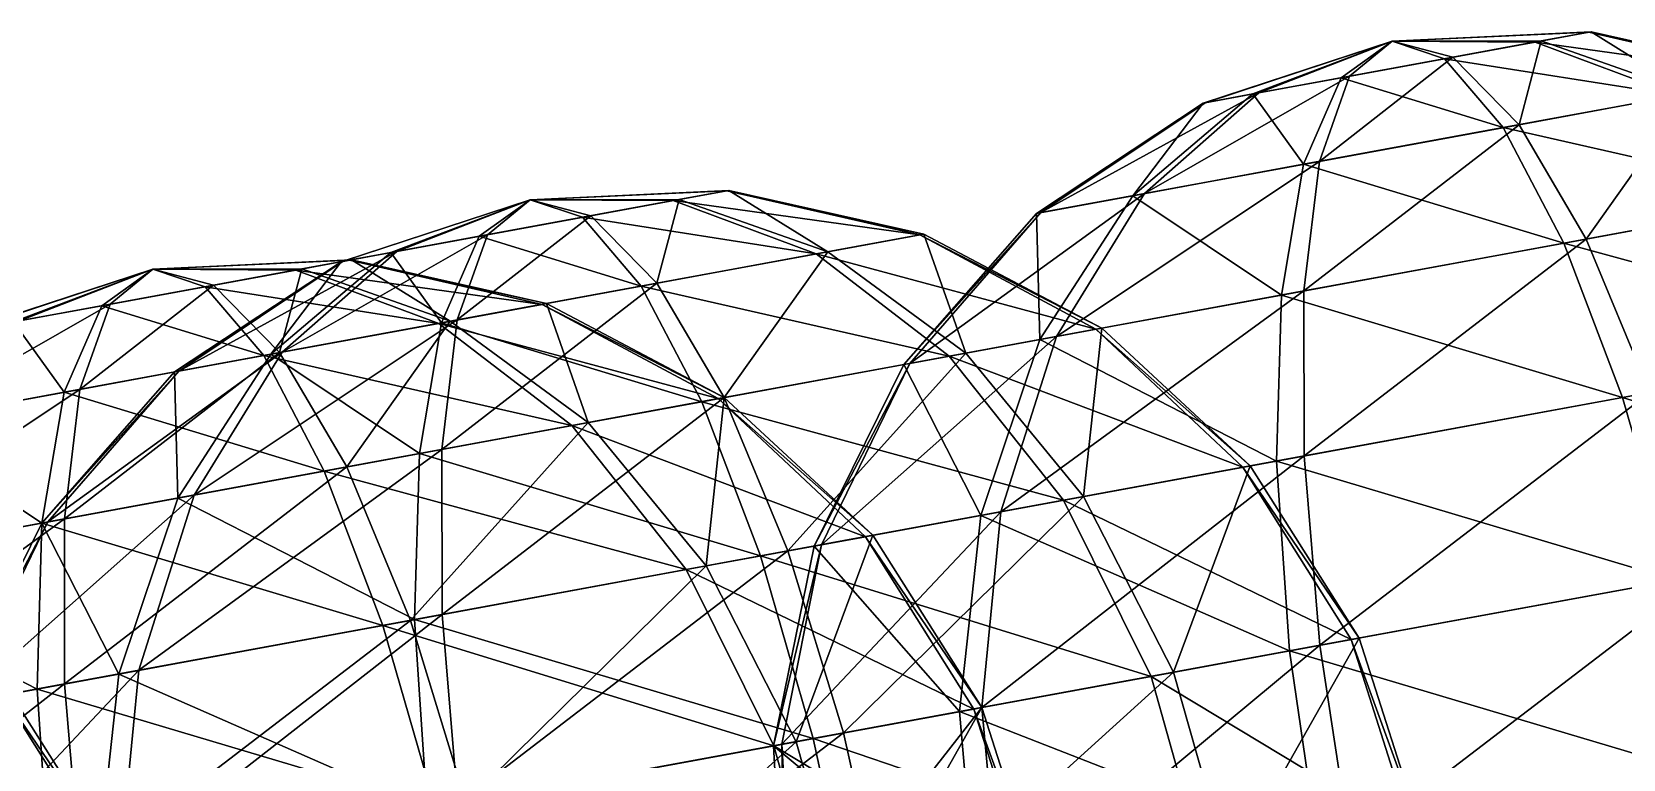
# Model space of a CAD drawing. Header units: metres. Extents: x -550 to 12, y -466 to 28.
# Drawn here: x -183.8 to -122.9, y -129.8 to -102 of the extents above; entities that cross this region are included whole.
import ezdxf

# ---------------------------------------------------------------- set-up
doc = ezdxf.new("R2010")
doc.units = ezdxf.units.M

msp = doc.modelspace()

# ---------------------------------------------------------------- linework, layer by layer
for points in [[(-126.054184, -102.33623, -890.00616), (-131.75253, -102.3457, -884.6338), (-124.15103, -101.985916, -886.48346), (-124.15093, -101.98582, -886.48334)], [(-124.15103, -101.985916, -886.48346), (-131.75253, -102.3457, -884.6338), (-124.23511, -102.00139, -882.4651), (-124.23501, -102.00129, -882.46497)], [(-124.23511, -102.00139, -882.4651), (-131.75253, -102.3457, -884.6338), (-126.28388, -102.3785, -879.0279), (-126.28378, -102.3784, -879.0278)], [(-116.85987, -103.69121, -880.4442), (-124.23511, -102.00139, -882.4651), (-126.28388, -102.3785, -879.0279), (-126.28378, -102.3784, -879.0278)], [(-120.37407, -104.33806, -895.0124), (-126.054184, -102.33623, -890.00616), (-124.15103, -101.985916, -886.48346), (-124.15093, -101.98582, -886.48334)], [(-116.69745, -103.66131, -888.20703), (-124.15103, -101.985916, -886.48346), (-124.23511, -102.00139, -882.4651), (-124.23501, -102.00129, -882.46497)], [(-116.69745, -103.66131, -888.20703), (-124.23511, -102.00139, -882.4651), (-116.85987, -103.69121, -880.4442), (-116.85977, -103.69111, -880.4441)], [(-120.37407, -104.33806, -895.0124), (-124.15103, -101.985916, -886.48346), (-116.69745, -103.66131, -888.20703), (-116.69735, -103.66121, -888.2069)], [(-137.08078, -104.36586, -879.2614), (-131.75253, -102.3457, -884.6338), (-138.98393, -104.71617, -882.7841), (-138.98383, -104.71607, -882.784)], [(-138.98393, -104.71617, -882.7841), (-131.75253, -102.3457, -884.6338), (-138.89987, -104.7007, -886.8025), (-138.89977, -104.7006, -886.80237)], [(-138.89987, -104.7007, -886.8025), (-131.75253, -102.3457, -884.6338), (-136.85109, -104.323586, -890.2397), (-136.85098, -104.32349, -890.23956)], [(-133.70033, -103.74364, -877.1782), (-131.75253, -102.3457, -884.6338), (-137.08078, -104.36586, -879.2614), (-137.08067, -104.36576, -879.2613)], [(-136.85109, -104.323586, -890.2397), (-131.75253, -102.3457, -884.6338), (-133.38657, -103.68588, -892.17487), (-133.38646, -103.68578, -892.17474)], [(-129.7484, -103.016205, -877.0927), (-131.75253, -102.3457, -884.6338), (-133.70033, -103.74364, -877.1782), (-133.70023, -103.74354, -877.1781)], [(-133.38657, -103.68588, -892.17487), (-131.75253, -102.3457, -884.6338), (-129.43463, -102.95845, -892.08936), (-129.43452, -102.95835, -892.08923)], [(-129.43463, -102.95845, -892.08936), (-131.75253, -102.3457, -884.6338), (-126.054184, -102.33623, -890.00616), (-126.054085, -102.33613, -890.00604)], [(-126.28388, -102.3785, -879.0279), (-131.75253, -102.3457, -884.6338), (-129.7484, -103.016205, -877.0927), (-129.74829, -103.016106, -877.0926)], [(-120.81781, -104.41973, -873.804), (-126.28388, -102.3785, -879.0279), (-129.7484, -103.016205, -877.0927), (-129.74829, -103.016106, -877.0926)], [(-126.90459, -105.540115, -899.0368), (-129.43463, -102.95845, -892.08936), (-126.054184, -102.33623, -890.00616), (-126.054085, -102.33613, -890.00604)], [(-126.90459, -105.540115, -899.0368), (-126.054184, -102.33623, -890.00616), (-120.37407, -104.33806, -895.0124), (-120.37397, -104.33796, -895.01227)], [(-116.85987, -103.69121, -880.4442), (-126.28388, -102.3785, -879.0279), (-120.81781, -104.41973, -873.804), (-120.81771, -104.41963, -873.8039)], [(-134.53915, -106.94539, -899.20197), (-133.38657, -103.68588, -892.17487), (-129.43463, -102.95845, -892.08936), (-129.43452, -102.95835, -892.08923)], [(-134.53915, -106.94539, -899.20197), (-129.43463, -102.95845, -892.08936), (-126.90459, -105.540115, -899.0368), (-126.90449, -105.540016, -899.0367)], [(-127.51074, -105.65169, -870.0656), (-129.7484, -103.016205, -877.0927), (-133.70033, -103.74364, -877.1782), (-133.70023, -103.74354, -877.1781)], [(-120.81781, -104.41973, -873.804), (-129.7484, -103.016205, -877.0927), (-127.51074, -105.65169, -870.0656), (-127.51064, -105.65159, -870.0655)], [(-141.23207, -108.177345, -895.46356), (-136.85109, -104.323586, -890.2397), (-133.38657, -103.68588, -892.17487), (-133.38646, -103.68578, -892.17474)], [(-141.23207, -108.177345, -895.46356), (-133.38657, -103.68588, -892.17487), (-134.53915, -106.94539, -899.20197), (-134.53905, -106.94529, -899.20184)], [(-135.14531, -107.05696, -870.2308), (-133.70033, -103.74364, -877.1782), (-137.08078, -104.36586, -879.2614), (-137.08067, -104.36576, -879.2613)], [(-127.51074, -105.65169, -870.0656), (-133.70033, -103.74364, -877.1782), (-135.14531, -107.05696, -870.2308), (-135.1452, -107.05686, -870.23065)], [(-145.19002, -108.90587, -888.82336), (-138.89987, -104.7007, -886.8025), (-136.85109, -104.323586, -890.2397), (-136.85098, -104.32349, -890.23956)], [(-145.19002, -108.90587, -888.82336), (-136.85109, -104.323586, -890.2397), (-141.23207, -108.177345, -895.46356), (-141.23196, -108.177246, -895.46344)], [(-135.14531, -107.05696, -870.2308), (-137.08078, -104.36586, -879.2614), (-141.67581, -108.25902, -874.2552), (-141.6757, -108.25892, -874.25507)], [(-141.67581, -108.25902, -874.2552), (-137.08078, -104.36586, -879.2614), (-138.98393, -104.71617, -882.7841), (-138.98383, -104.71607, -882.784)], [(-115.72683, -108.3303, -869.3181), (-120.81781, -104.41973, -873.804), (-127.51074, -105.65169, -870.0656), (-127.51064, -105.65159, -870.0655)], [(-124.33482, -109.91475, -905.00275), (-126.90459, -105.540115, -899.0368), (-120.37407, -104.33806, -895.0124), (-120.37397, -104.33796, -895.01227)], [(-124.33482, -109.91475, -905.00275), (-120.37407, -104.33806, -895.0124), (-115.09928, -108.21478, -899.31134), (-115.09918, -108.21468, -899.3112)], [(-145.35243, -108.93577, -881.06055), (-138.98393, -104.71617, -882.7841), (-138.89987, -104.7007, -886.8025), (-138.89977, -104.7006, -886.80237)], [(-145.35243, -108.93577, -881.06055), (-138.89987, -104.7007, -886.8025), (-145.19002, -108.90587, -888.82336), (-145.18991, -108.90577, -888.82324)], [(-141.67581, -108.25902, -874.2552), (-138.98393, -104.71617, -882.7841), (-145.35243, -108.93577, -881.06055), (-145.35233, -108.93567, -881.0604)], [(-125.19206, -110.07254, -864.03125), (-127.51074, -105.65169, -870.0656), (-135.14531, -107.05696, -870.2308), (-135.1452, -107.05686, -870.23065)], [(-135.13171, -111.902115, -905.2363), (-134.53915, -106.94539, -899.20197), (-126.90459, -105.540115, -899.0368), (-126.90449, -105.540016, -899.0367)], [(-135.13171, -111.902115, -905.2363), (-126.90459, -105.540115, -899.0368), (-124.33482, -109.91475, -905.00275), (-124.334724, -109.91465, -905.0026)], [(-126.90459, -105.540115, -899.0368), (-126.90459, -105.540115, -899.0368), (-134.53915, -106.94539, -899.20197), (-134.53905, -106.94529, -899.20184)], [(-115.72683, -108.3303, -869.3181), (-127.51074, -105.65169, -870.0656), (-125.19206, -110.07254, -864.03125), (-125.19196, -110.07244, -864.0311)], [(-144.59695, -113.64436, -899.94946), (-141.23207, -108.177345, -895.46356), (-134.53915, -106.94539, -899.20197), (-134.53905, -106.94529, -899.20184)], [(-144.59695, -113.64436, -899.94946), (-134.53915, -106.94539, -899.20197), (-135.13171, -111.902115, -905.2363), (-135.1316, -111.902016, -905.2362)], [(-135.98895, -112.059906, -864.26483), (-135.14531, -107.05696, -870.2308), (-141.67581, -108.25902, -874.2552), (-141.6757, -108.25892, -874.25507)], [(-125.19206, -110.07254, -864.03125), (-135.14531, -107.05696, -870.2308), (-135.98895, -112.059906, -864.26483), (-135.98885, -112.05981, -864.2647)], [(-159.01706, -108.40364, -774.7819), (-164.71541, -108.41312, -769.40955), (-157.1139, -108.05333, -771.2592), (-157.1138, -108.05323, -771.2591)], [(-157.1139, -108.05333, -771.2592), (-164.71541, -108.41312, -769.40955), (-157.19798, -108.0688, -767.24084), (-157.19788, -108.0687, -767.2407)], [(-157.19798, -108.0688, -767.24084), (-164.71541, -108.41312, -769.40955), (-159.24677, -108.445915, -763.80365), (-159.24666, -108.445816, -763.8035)], [(-149.82275, -109.75862, -765.22), (-157.19798, -108.0688, -767.24084), (-159.24677, -108.445915, -763.80365), (-159.24666, -108.445816, -763.8035)], [(-153.33694, -110.40547, -779.78815), (-159.01706, -108.40364, -774.7819), (-157.1139, -108.05333, -771.2592), (-157.1138, -108.05323, -771.2591)], [(-149.66032, -109.72872, -772.9828), (-157.1139, -108.05333, -771.2592), (-157.19798, -108.0688, -767.24084), (-157.19788, -108.0687, -767.2407)], [(-149.66032, -109.72872, -772.9828), (-157.19798, -108.0688, -767.24084), (-149.82275, -109.75862, -765.22), (-149.82265, -109.75852, -765.21985)], [(-153.33694, -110.40547, -779.78815), (-157.1139, -108.05333, -771.2592), (-149.66032, -109.72872, -772.9828), (-149.66022, -109.72862, -772.98267)], [(-150.19432, -114.67466, -890.5588), (-145.19002, -108.90587, -888.82336), (-141.23207, -108.177345, -895.46356), (-141.23196, -108.177246, -895.46344)], [(-150.19432, -114.67466, -890.5588), (-141.23207, -108.177345, -895.46356), (-144.59695, -113.64436, -899.94946), (-144.59685, -113.644264, -899.94934)], [(-145.22449, -113.75987, -869.95624), (-141.67581, -108.25902, -874.2552), (-145.35243, -108.93577, -881.06055), (-145.35233, -108.93567, -881.0604)], [(-135.98895, -112.059906, -864.26483), (-141.67581, -108.25902, -874.2552), (-145.22449, -113.75987, -869.95624), (-145.22438, -113.75977, -869.9561)], [(-121.90046, -115.78425, -909.58057), (-124.33482, -109.91475, -905.00275), (-115.09928, -108.21478, -899.31134), (-115.09918, -108.21468, -899.3112)], [(-170.04366, -110.43327, -764.0372), (-164.71541, -108.41312, -769.40955), (-171.94681, -110.783585, -767.5599), (-171.9467, -110.783485, -767.55975)], [(-171.94681, -110.783585, -767.5599), (-164.71541, -108.41312, -769.40955), (-171.86273, -110.76811, -771.57825), (-171.86263, -110.76801, -771.5781)], [(-171.86273, -110.76811, -771.57825), (-164.71541, -108.41312, -769.40955), (-169.81396, -110.391, -775.01544), (-169.81386, -110.3909, -775.0153)], [(-166.66321, -109.81105, -761.954), (-164.71541, -108.41312, -769.40955), (-170.04366, -110.43327, -764.0372), (-170.04355, -110.433174, -764.03705)], [(-169.81396, -110.391, -775.01544), (-164.71541, -108.41312, -769.40955), (-166.34944, -109.753296, -776.9506), (-166.34933, -109.7532, -776.9505)], [(-162.71127, -109.08362, -761.86847), (-164.71541, -108.41312, -769.40955), (-166.66321, -109.81105, -761.954), (-166.6631, -109.81095, -761.95386)], [(-166.34944, -109.753296, -776.9506), (-164.71541, -108.41312, -769.40955), (-162.3975, -109.02586, -776.8651), (-162.3974, -109.025764, -776.865)], [(-162.3975, -109.02586, -776.8651), (-164.71541, -108.41312, -769.40955), (-159.01706, -108.40364, -774.7819), (-159.01695, -108.40354, -774.7818)], [(-159.24677, -108.445915, -763.80365), (-164.71541, -108.41312, -769.40955), (-162.71127, -109.08362, -761.86847), (-162.71117, -109.08352, -761.86835)], [(-153.78069, -110.487144, -758.5798), (-159.24677, -108.445915, -763.80365), (-162.71127, -109.08362, -761.86847), (-162.71117, -109.08352, -761.86835)], [(-159.86746, -111.60753, -783.81256), (-162.3975, -109.02586, -776.8651), (-159.01706, -108.40364, -774.7819), (-159.01695, -108.40354, -774.7818)], [(-159.86746, -111.60753, -783.81256), (-159.01706, -108.40364, -774.7819), (-153.33694, -110.40547, -779.78815), (-153.33684, -110.40537, -779.788)], [(-149.82275, -109.75862, -765.22), (-159.24677, -108.445915, -763.80365), (-153.78069, -110.487144, -758.5798), (-153.78058, -110.487045, -758.57965)], [(-150.42403, -114.716934, -879.58044), (-145.35243, -108.93577, -881.06055), (-145.19002, -108.90587, -888.82336), (-145.18991, -108.90577, -888.82324)], [(-150.42403, -114.716934, -879.58044), (-145.19002, -108.90587, -888.82336), (-150.19432, -114.67466, -890.5588), (-150.19421, -114.67456, -890.55865)], [(-111.357864, -113.8437, -865.87604), (-115.72683, -108.3303, -869.3181), (-125.19206, -110.07254, -864.03125), (-125.19196, -110.07244, -864.0311)], [(-167.50201, -113.0128, -783.9777), (-166.34944, -109.753296, -776.9506), (-162.3975, -109.02586, -776.8651), (-162.3974, -109.025764, -776.865)], [(-167.50201, -113.0128, -783.9777), (-162.3975, -109.02586, -776.8651), (-159.86746, -111.60753, -783.81256), (-159.86736, -111.60743, -783.81244)], [(-160.47362, -111.7191, -754.8414), (-162.71127, -109.08362, -761.86847), (-166.66321, -109.81105, -761.954), (-166.6631, -109.81095, -761.95386)], [(-153.78069, -110.487144, -758.5798), (-162.71127, -109.08362, -761.86847), (-160.47362, -111.7191, -754.8414), (-160.47351, -111.719, -754.84125)], [(-145.22449, -113.75987, -869.95624), (-145.35243, -108.93577, -881.06055), (-150.42403, -114.716934, -879.58044), (-150.42392, -114.716835, -879.5803)], [(-174.19495, -114.24476, -780.2393), (-169.81396, -110.391, -775.01544), (-166.34944, -109.753296, -776.9506), (-166.34933, -109.7532, -776.9505)], [(-174.19495, -114.24476, -780.2393), (-166.34944, -109.753296, -776.9506), (-167.50201, -113.0128, -783.9777), (-167.5019, -113.0127, -783.9776)], [(-168.10818, -113.124374, -755.00653), (-166.66321, -109.81105, -761.954), (-170.04366, -110.43327, -764.0372), (-170.04355, -110.433174, -764.03705)], [(-160.47362, -111.7191, -754.8414), (-166.66321, -109.81105, -761.954), (-168.10818, -113.124374, -755.00653), (-168.10808, -113.124275, -755.0064)], [(-143.09233, -113.36742, -763.48456), (-149.82275, -109.75862, -765.22), (-153.78069, -110.487144, -758.5798), (-153.78058, -110.487045, -758.57965)], [(-148.06216, -114.282196, -784.0871), (-153.33694, -110.40547, -779.78815), (-149.66032, -109.72872, -772.9828), (-149.66022, -109.72862, -772.98267)], [(-142.86264, -113.325134, -774.4629), (-149.66032, -109.72872, -772.9828), (-149.82275, -109.75862, -765.22), (-149.82265, -109.75852, -765.21985)], [(-142.86264, -113.325134, -774.4629), (-149.82275, -109.75862, -765.22), (-143.09233, -113.36742, -763.48456), (-143.09222, -113.36732, -763.48444)], [(-148.06216, -114.282196, -784.0871), (-149.66032, -109.72872, -772.9828), (-142.86264, -113.325134, -774.4629), (-142.86253, -113.325035, -774.46277)], [(-122.950356, -115.9775, -859.40094), (-125.19206, -110.07254, -864.03125), (-135.98895, -112.059906, -864.26483), (-135.98885, -112.05981, -864.2647)], [(-135.1239, -118.21826, -909.86664), (-135.13171, -111.902115, -905.2363), (-124.33482, -109.91475, -905.00275), (-124.334724, -109.91465, -905.0026)], [(-124.33482, -109.91475, -905.00275), (-124.33482, -109.91475, -905.00275), (-135.13171, -111.902115, -905.2363), (-135.1316, -111.902016, -905.2362)], [(-135.1239, -118.21826, -909.86664), (-124.33482, -109.91475, -905.00275), (-121.90046, -115.78425, -909.58057), (-121.90036, -115.78415, -909.58044)], [(-111.357864, -113.8437, -865.87604), (-125.19206, -110.07254, -864.03125), (-122.950356, -115.9775, -859.40094), (-122.95026, -115.9774, -859.4008)], [(-173.449, -111.06009, -1153.9713), (-179.14735, -111.069565, -1148.599), (-171.54585, -110.70978, -1150.4486), (-171.54575, -110.70968, -1150.4485)], [(-171.54585, -110.70978, -1150.4486), (-179.14735, -111.069565, -1148.599), (-171.62993, -110.72525, -1146.4303), (-171.62982, -110.72515, -1146.4302)], [(-171.62993, -110.72525, -1146.4303), (-179.14735, -111.069565, -1148.599), (-173.67871, -111.10236, -1142.993), (-173.6786, -111.102264, -1142.9929)], [(-178.1529, -114.97328, -773.5991), (-171.86273, -110.76811, -771.57825), (-169.81396, -110.391, -775.01544), (-169.81386, -110.3909, -775.0153)], [(-178.1529, -114.97328, -773.5991), (-169.81396, -110.391, -775.01544), (-174.19495, -114.24476, -780.2393), (-174.19484, -114.24466, -780.2392)], [(-168.10818, -113.124374, -755.00653), (-170.04366, -110.43327, -764.0372), (-174.63869, -114.32643, -759.03094), (-174.63858, -114.32633, -759.0308)], [(-174.63869, -114.32643, -759.03094), (-170.04366, -110.43327, -764.0372), (-171.94681, -110.783585, -767.5599), (-171.9467, -110.783485, -767.55975)], [(-164.2547, -112.41507, -1144.4094), (-171.62993, -110.72525, -1146.4303), (-173.67871, -111.10236, -1142.993), (-173.6786, -111.102264, -1142.9929)], [(-167.76889, -113.06192, -1158.9777), (-173.449, -111.06009, -1153.9713), (-171.54585, -110.70978, -1150.4486), (-171.54575, -110.70968, -1150.4485)], [(-164.09227, -112.38517, -1152.1722), (-171.54585, -110.70978, -1150.4486), (-171.62993, -110.72525, -1146.4303), (-171.62982, -110.72515, -1146.4302)], [(-164.09227, -112.38517, -1152.1722), (-171.62993, -110.72525, -1146.4303), (-164.2547, -112.41507, -1144.4094), (-164.2546, -112.41497, -1144.4093)], [(-167.76889, -113.06192, -1158.9777), (-171.54585, -110.70978, -1150.4486), (-164.09227, -112.38517, -1152.1722), (-164.09216, -112.38507, -1152.1721)], [(-148.6897, -114.39771, -754.0939), (-153.78069, -110.487144, -758.5798), (-160.47362, -111.7191, -754.8414), (-160.47351, -111.719, -754.84125)], [(-157.2977, -115.98216, -789.7785), (-159.86746, -111.60753, -783.81256), (-153.33694, -110.40547, -779.78815), (-153.33684, -110.40537, -779.788)], [(-157.2977, -115.98216, -789.7785), (-153.33694, -110.40547, -779.78815), (-148.06216, -114.282196, -784.0871), (-148.06206, -114.2821, -784.087)], [(-143.09233, -113.36742, -763.48456), (-153.78069, -110.487144, -758.5798), (-148.6897, -114.39771, -754.0939), (-148.68959, -114.39761, -754.09375)], [(-184.4756, -113.08972, -1143.2267), (-179.14735, -111.069565, -1148.599), (-186.37875, -113.44003, -1146.7494), (-186.37865, -113.43993, -1146.7493)], [(-186.37875, -113.44003, -1146.7494), (-179.14735, -111.069565, -1148.599), (-186.29468, -113.42456, -1150.7677), (-186.29457, -113.42446, -1150.7676)], [(-186.29468, -113.42456, -1150.7677), (-179.14735, -111.069565, -1148.599), (-184.24591, -113.04745, -1154.205), (-184.2458, -113.04735, -1154.2048)], [(-181.09515, -112.4675, -1141.1434), (-179.14735, -111.069565, -1148.599), (-184.4756, -113.08972, -1143.2267), (-184.4755, -113.08962, -1143.2266)], [(-184.24591, -113.04745, -1154.205), (-179.14735, -111.069565, -1148.599), (-180.78139, -112.409744, -1156.14), (-180.78128, -112.409645, -1156.1399)], [(-177.14322, -111.74007, -1141.058), (-179.14735, -111.069565, -1148.599), (-181.09515, -112.4675, -1141.1434), (-181.09505, -112.4674, -1141.1433)], [(-180.78139, -112.409744, -1156.14), (-179.14735, -111.069565, -1148.599), (-176.82945, -111.68231, -1156.0546), (-176.82935, -111.68221, -1156.0544)], [(-176.82945, -111.68231, -1156.0546), (-179.14735, -111.069565, -1148.599), (-173.449, -111.06009, -1153.9713), (-173.4489, -111.05999, -1153.9712)], [(-173.67871, -111.10236, -1142.993), (-179.14735, -111.069565, -1148.599), (-177.14322, -111.74007, -1141.058), (-177.14311, -111.73997, -1141.0579)], [(-178.3153, -115.00318, -765.8363), (-171.94681, -110.783585, -767.5599), (-171.86273, -110.76811, -771.57825), (-171.86263, -110.76801, -771.5781)], [(-178.3153, -115.00318, -765.8363), (-171.86273, -110.76811, -771.57825), (-178.1529, -114.97328, -773.5991), (-178.15279, -114.97318, -773.599)], [(-174.63869, -114.32643, -759.03094), (-171.94681, -110.783585, -767.5599), (-178.3153, -115.00318, -765.8363), (-178.3152, -115.00308, -765.8362)], [(-168.21263, -113.14359, -1137.7692), (-173.67871, -111.10236, -1142.993), (-177.14322, -111.74007, -1141.058), (-177.14311, -111.73997, -1141.0579)], [(-174.29941, -114.26398, -1163.0021), (-176.82945, -111.68231, -1156.0546), (-173.449, -111.06009, -1153.9713), (-173.4489, -111.05999, -1153.9712)], [(-174.29941, -114.26398, -1163.0021), (-173.449, -111.06009, -1153.9713), (-167.76889, -113.06192, -1158.9777), (-167.76878, -113.06182, -1158.9775)], [(-164.2547, -112.41507, -1144.4094), (-173.67871, -111.10236, -1142.993), (-168.21263, -113.14359, -1137.7692), (-168.21252, -113.14349, -1137.769)], [(-181.93396, -115.66925, -1163.1672), (-180.78139, -112.409744, -1156.14), (-176.82945, -111.68231, -1156.0546), (-176.82935, -111.68221, -1156.0544)], [(-181.93396, -115.66925, -1163.1672), (-176.82945, -111.68231, -1156.0546), (-174.29941, -114.26398, -1163.0021), (-174.2993, -114.26388, -1163.002)], [(-174.90556, -114.37555, -1134.0308), (-177.14322, -111.74007, -1141.058), (-181.09515, -112.4675, -1141.1434), (-181.09505, -112.4674, -1141.1433)], [(-168.21263, -113.14359, -1137.7692), (-177.14322, -111.74007, -1141.058), (-174.90556, -114.37555, -1134.0308), (-174.90546, -114.37545, -1134.0306)], [(-158.15494, -116.13995, -748.807), (-160.47362, -111.7191, -754.8414), (-168.10818, -113.124374, -755.00653), (-168.10808, -113.124275, -755.0064)], [(-168.0946, -117.96953, -790.0121), (-167.50201, -113.0128, -783.9777), (-159.86746, -111.60753, -783.81256), (-159.86736, -111.60743, -783.81244)], [(-168.0946, -117.96953, -790.0121), (-159.86746, -111.60753, -783.81256), (-157.2977, -115.98216, -789.7785), (-157.29759, -115.98206, -789.7784)], [(-159.86746, -111.60753, -783.81256), (-159.86746, -111.60753, -783.81256), (-167.50201, -113.0128, -783.9777), (-167.5019, -113.0127, -783.9776)], [(-148.6897, -114.39771, -754.0939), (-160.47362, -111.7191, -754.8414), (-158.15494, -116.13995, -748.807), (-158.15483, -116.139854, -748.8069)], [(-146.7164, -120.352066, -903.39154), (-144.59695, -113.64436, -899.94946), (-135.13171, -111.902115, -905.2363), (-135.1316, -111.902016, -905.2362)], [(-146.7164, -120.352066, -903.39154), (-135.13171, -111.902115, -905.2363), (-135.1239, -118.21826, -909.86664), (-135.1238, -118.21816, -909.8665)], [(-188.62689, -116.90121, -1159.4288), (-184.24591, -113.04745, -1154.205), (-180.78139, -112.409744, -1156.14), (-180.78128, -112.409645, -1156.1399)], [(-188.62689, -116.90121, -1159.4288), (-180.78139, -112.409744, -1156.14), (-181.93396, -115.66925, -1163.1672), (-181.93385, -115.66915, -1163.1671)], [(-182.54013, -115.78082, -1134.1959), (-181.09515, -112.4675, -1141.1434), (-184.4756, -113.08972, -1143.2267), (-184.4755, -113.08962, -1143.2266)], [(-174.90556, -114.37555, -1134.0308), (-181.09515, -112.4675, -1141.1434), (-182.54013, -115.78082, -1134.1959), (-182.54002, -115.78072, -1134.1958)], [(-157.52428, -116.023865, -1142.6741), (-164.2547, -112.41507, -1144.4094), (-168.21263, -113.14359, -1137.7692), (-168.21252, -113.14349, -1137.769)], [(-162.49411, -116.938644, -1163.2766), (-167.76889, -113.06192, -1158.9777), (-164.09227, -112.38517, -1152.1722), (-164.09216, -112.38507, -1152.1721)], [(-157.29459, -115.98158, -1153.6523), (-164.09227, -112.38517, -1152.1722), (-164.2547, -112.41507, -1144.4094), (-164.2546, -112.41497, -1144.4093)], [(-157.29459, -115.98158, -1153.6523), (-164.2547, -112.41507, -1144.4094), (-157.52428, -116.023865, -1142.6741), (-157.52417, -116.023766, -1142.674)], [(-162.49411, -116.938644, -1163.2766), (-164.09227, -112.38517, -1152.1722), (-157.29459, -115.98158, -1153.6523), (-157.29448, -115.98148, -1153.6522)], [(-136.17381, -118.411514, -859.687), (-135.98895, -112.059906, -864.26483), (-145.22449, -113.75987, -869.95624), (-145.22438, -113.75977, -869.9561)], [(-122.950356, -115.9775, -859.40094), (-135.98895, -112.059906, -864.26483), (-136.17381, -118.411514, -859.687), (-136.1737, -118.411415, -859.6869)], [(-182.54013, -115.78082, -1134.1959), (-184.4756, -113.08972, -1143.2267), (-189.07063, -116.98288, -1138.2203), (-189.07053, -116.98278, -1138.2202)], [(-177.55983, -119.71178, -784.7252), (-174.19495, -114.24476, -780.2393), (-167.50201, -113.0128, -783.9777), (-167.5019, -113.0127, -783.9776)], [(-177.55983, -119.71178, -784.7252), (-167.50201, -113.0128, -783.9777), (-168.0946, -117.96953, -790.0121), (-168.0945, -117.96943, -790.01196)], [(-163.12164, -117.05416, -1133.2833), (-168.21263, -113.14359, -1137.7692), (-174.90556, -114.37555, -1134.0308), (-174.90546, -114.37545, -1134.0306)], [(-168.95184, -118.12732, -749.0406), (-168.10818, -113.124374, -755.00653), (-174.63869, -114.32643, -759.03094), (-174.63858, -114.32633, -759.0308)], [(-171.72964, -118.63861, -1168.968), (-174.29941, -114.26398, -1163.0021), (-167.76889, -113.06192, -1158.9777), (-167.76878, -113.06182, -1158.9775)], [(-171.72964, -118.63861, -1168.968), (-167.76889, -113.06192, -1158.9777), (-162.49411, -116.938644, -1163.2766), (-162.494, -116.938545, -1163.2765)], [(-158.15494, -116.13995, -748.807), (-168.10818, -113.124374, -755.00653), (-168.95184, -118.12732, -749.0406), (-168.95174, -118.12722, -749.04047)], [(-157.52428, -116.023865, -1142.6741), (-168.21263, -113.14359, -1137.7692), (-163.12164, -117.05416, -1133.2833), (-163.12154, -117.05406, -1133.2832)], [(-153.57176, -121.613914, -891.8904), (-150.19432, -114.67466, -890.5588), (-144.59695, -113.64436, -899.94946), (-144.59685, -113.644264, -899.94934)], [(-153.57176, -121.613914, -891.8904), (-144.59695, -113.64436, -899.94946), (-146.7164, -120.352066, -903.39154), (-146.7163, -120.35197, -903.3914)], [(-147.48499, -120.49354, -866.65753), (-145.22449, -113.75987, -869.95624), (-150.42403, -114.716934, -879.58044), (-150.42392, -114.716835, -879.5803)], [(-137.46538, -118.64926, -762.15295), (-143.09233, -113.36742, -763.48456), (-148.6897, -114.39771, -754.0939), (-148.68959, -114.39761, -754.09375)], [(-143.55215, -119.76964, -787.3858), (-148.06216, -114.282196, -784.0871), (-142.86264, -113.325134, -774.4629), (-142.86253, -113.325035, -774.46277)], [(-136.17381, -118.411514, -859.687), (-145.22449, -113.75987, -869.95624), (-147.48499, -120.49354, -866.65753), (-147.48488, -120.49344, -866.6574)], [(-143.55215, -119.76964, -787.3858), (-142.86264, -113.325134, -774.4629), (-137.18407, -118.59747, -775.5986), (-137.18396, -118.597374, -775.59845)], [(-137.18407, -118.59747, -775.5986), (-142.86264, -113.325134, -774.4629), (-143.09233, -113.36742, -763.48456), (-143.09222, -113.36732, -763.48444)], [(-137.18407, -118.59747, -775.5986), (-143.09233, -113.36742, -763.48456), (-137.46538, -118.64926, -762.15295), (-137.46527, -118.64916, -762.15283)], [(-183.1572, -120.74207, -775.33453), (-178.1529, -114.97328, -773.5991), (-174.19495, -114.24476, -780.2393), (-174.19484, -114.24466, -780.2392)], [(-183.1572, -120.74207, -775.33453), (-174.19495, -114.24476, -780.2393), (-177.55983, -119.71178, -784.7252), (-177.55972, -119.71168, -784.7251)], [(-172.58688, -118.7964, -1127.9965), (-174.90556, -114.37555, -1134.0308), (-182.54013, -115.78082, -1134.1959), (-182.54002, -115.78072, -1134.1958)], [(-182.52655, -120.62598, -1169.2015), (-181.93396, -115.66925, -1163.1672), (-174.29941, -114.26398, -1163.0021), (-174.2993, -114.26388, -1163.002)], [(-182.52655, -120.62598, -1169.2015), (-174.29941, -114.26398, -1163.0021), (-171.72964, -118.63861, -1168.968), (-171.72954, -118.63851, -1168.9679)], [(-174.29941, -114.26398, -1163.0021), (-174.29941, -114.26398, -1163.0021), (-181.93396, -115.66925, -1163.1672), (-181.93385, -115.66915, -1163.1671)], [(-178.18738, -119.827286, -754.732), (-174.63869, -114.32643, -759.03094), (-178.3153, -115.00318, -765.8363), (-178.3152, -115.00308, -765.8362)], [(-168.95184, -118.12732, -749.0406), (-174.63869, -114.32643, -759.03094), (-178.18738, -119.827286, -754.732), (-178.18727, -119.82719, -754.7319)], [(-163.12164, -117.05416, -1133.2833), (-174.90556, -114.37555, -1134.0308), (-172.58688, -118.7964, -1127.9965), (-172.58678, -118.7963, -1127.9963)], [(-154.86334, -121.85166, -794.3563), (-157.2977, -115.98216, -789.7785), (-148.06216, -114.282196, -784.0871), (-148.06206, -114.2821, -784.087)], [(-154.86334, -121.85166, -794.3563), (-148.06216, -114.282196, -784.0871), (-143.55215, -119.76964, -787.3858), (-143.55205, -119.76954, -787.3857)], [(-108.00867, -120.58419, -863.7122), (-111.357864, -113.8437, -865.87604), (-122.950356, -115.9775, -859.40094), (-122.95026, -115.9774, -859.4008)], [(-183.3869, -120.78435, -764.3562), (-178.3153, -115.00318, -765.8363), (-178.1529, -114.97328, -773.5991), (-178.15279, -114.97318, -773.599)], [(-183.3869, -120.78435, -764.3562), (-178.1529, -114.97328, -773.5991), (-183.1572, -120.74207, -775.33453), (-183.15709, -120.741974, -775.3344)], [(-178.18738, -119.827286, -754.732), (-178.3153, -115.00318, -765.8363), (-183.3869, -120.78435, -764.3562), (-183.3868, -120.78425, -764.3561)], [(-144.32074, -119.91111, -750.6518), (-148.6897, -114.39771, -754.0939), (-158.15494, -116.13995, -748.807), (-158.15483, -116.139854, -748.8069)], [(-153.85307, -121.665695, -878.44476), (-150.42403, -114.716934, -879.58044), (-150.19432, -114.67466, -890.5588), (-150.19421, -114.67456, -890.55865)], [(-153.85307, -121.665695, -878.44476), (-150.19432, -114.67466, -890.5588), (-153.57176, -121.613914, -891.8904), (-153.57166, -121.613815, -891.89026)], [(-147.48499, -120.49354, -866.65753), (-150.42403, -114.716934, -879.58044), (-153.85307, -121.665695, -878.44476), (-153.85297, -121.665596, -878.44464)], [(-137.46538, -118.64926, -762.15295), (-148.6897, -114.39771, -754.0939), (-144.32074, -119.91111, -750.6518), (-144.32063, -119.91101, -750.6517)], [(-191.99178, -122.368225, -1163.9147), (-188.62689, -116.90121, -1159.4288), (-181.93396, -115.66925, -1163.1672), (-181.93385, -115.66915, -1163.1671)], [(-191.99178, -122.368225, -1163.9147), (-181.93396, -115.66925, -1163.1672), (-182.52655, -120.62598, -1169.2015), (-182.52644, -120.62588, -1169.2014)], [(-183.38379, -120.78377, -1128.23), (-182.54013, -115.78082, -1134.1959), (-189.07063, -116.98288, -1138.2203), (-189.07053, -116.98278, -1138.2202)], [(-172.58688, -118.7964, -1127.9965), (-182.54013, -115.78082, -1134.1959), (-183.38379, -120.78377, -1128.23), (-183.38368, -120.78367, -1128.2299)], [(-155.91324, -122.044914, -744.1767), (-158.15494, -116.13995, -748.807), (-168.95184, -118.12732, -749.0406), (-168.95174, -118.12722, -749.04047)], [(-168.08679, -124.285675, -794.6424), (-168.0946, -117.96953, -790.0121), (-157.2977, -115.98216, -789.7785), (-157.29759, -115.98206, -789.7784)], [(-157.2977, -115.98216, -789.7785), (-157.2977, -115.98216, -789.7785), (-168.0946, -117.96953, -790.0121), (-168.0945, -117.96943, -790.01196)], [(-168.08679, -124.285675, -794.6424), (-157.2977, -115.98216, -789.7785), (-154.86334, -121.85166, -794.3563), (-154.86324, -121.85156, -794.3562)], [(-151.89732, -121.30571, -1141.3424), (-157.52428, -116.023865, -1142.6741), (-163.12164, -117.05416, -1133.2833), (-163.12154, -117.05406, -1133.2832)], [(-157.9841, -122.42609, -1166.5753), (-162.49411, -116.938644, -1163.2766), (-157.29459, -115.98158, -1153.6523), (-157.29448, -115.98148, -1153.6522)], [(-144.32074, -119.91111, -750.6518), (-158.15494, -116.13995, -748.807), (-155.91324, -122.044914, -744.1767), (-155.91313, -122.044815, -744.1766)], [(-157.9841, -122.42609, -1166.5753), (-157.29459, -115.98158, -1153.6523), (-151.61601, -121.25392, -1154.788), (-151.6159, -121.25382, -1154.7878)], [(-151.61601, -121.25392, -1154.788), (-157.29459, -115.98158, -1153.6523), (-157.52428, -116.023865, -1142.6741), (-157.52417, -116.023766, -1142.674)], [(-151.61601, -121.25392, -1154.788), (-157.52428, -116.023865, -1142.6741), (-151.89732, -121.30571, -1141.3424), (-151.89722, -121.30561, -1141.3423)], [(-120.938416, -122.96414, -856.49023), (-122.950356, -115.9775, -859.40094), (-136.17381, -118.411514, -859.687), (-136.1737, -118.411415, -859.6869)], [(-134.51625, -125.46339, -912.77734), (-135.1239, -118.21826, -909.86664), (-121.90046, -115.78425, -909.58057), (-121.90036, -115.78415, -909.58044)], [(-121.90046, -115.78425, -909.58057), (-121.90046, -115.78425, -909.58057), (-135.1239, -118.21826, -909.86664), (-135.1238, -118.21816, -909.8665)], [(-134.51625, -125.46339, -912.77734), (-121.90046, -115.78425, -909.58057), (-119.7674, -122.7486, -912.4583), (-119.7673, -122.7485, -912.4582)], [(-108.00867, -120.58419, -863.7122), (-122.950356, -115.9775, -859.40094), (-120.938416, -122.96414, -856.49023), (-120.93832, -122.96404, -856.4901)], [(-183.38379, -120.78377, -1128.23), (-189.07063, -116.98288, -1138.2203), (-192.61932, -122.483734, -1133.9214), (-192.61922, -122.483635, -1133.9213)], [(-158.75269, -122.56756, -1129.8412), (-163.12164, -117.05416, -1133.2833), (-172.58688, -118.7964, -1127.9965), (-172.58678, -118.7963, -1127.9963)], [(-169.29529, -124.50811, -1173.5458), (-171.72964, -118.63861, -1168.968), (-162.49411, -116.938644, -1163.2766), (-162.494, -116.938545, -1163.2765)], [(-169.29529, -124.50811, -1173.5458), (-162.49411, -116.938644, -1163.2766), (-157.9841, -122.42609, -1166.5753), (-157.984, -122.42599, -1166.5752)], [(-151.89732, -121.30571, -1141.3424), (-163.12164, -117.05416, -1133.2833), (-158.75269, -122.56756, -1129.8412), (-158.75258, -122.56746, -1129.8411)], [(-179.67928, -126.41948, -788.1673), (-177.55983, -119.71178, -784.7252), (-168.0946, -117.96953, -790.0121), (-168.0945, -117.96943, -790.01196)], [(-179.67928, -126.41948, -788.1673), (-168.0946, -117.96953, -790.0121), (-168.08679, -124.285675, -794.6424), (-168.08669, -124.285576, -794.6423)], [(-182.51874, -126.94212, -1173.8318), (-182.52655, -120.62598, -1169.2015), (-171.72964, -118.63861, -1168.968), (-171.72954, -118.63851, -1168.9679)], [(-171.72964, -118.63861, -1168.968), (-171.72964, -118.63861, -1168.968), (-182.52655, -120.62598, -1169.2015), (-182.52644, -120.62588, -1169.2014)], [(-182.51874, -126.94212, -1173.8318), (-171.72964, -118.63861, -1168.968), (-169.29529, -124.50811, -1173.5458), (-169.29518, -124.50801, -1173.5457)], [(-169.13669, -124.47893, -744.46277), (-168.95184, -118.12732, -749.0406), (-178.18738, -119.827286, -754.732), (-178.18727, -119.82719, -754.7319)], [(-155.91324, -122.044914, -744.1767), (-168.95184, -118.12732, -749.0406), (-169.13669, -124.47893, -744.46277), (-169.13658, -124.47883, -744.46265)], [(-135.68726, -125.67893, -856.80927), (-136.17381, -118.411514, -859.687), (-147.48499, -120.49354, -866.65753), (-147.48488, -120.49344, -866.6574)], [(-147.44598, -127.84334, -905.55536), (-146.7164, -120.352066, -903.39154), (-135.1239, -118.21826, -909.86664), (-135.1238, -118.21816, -909.8665)], [(-147.44598, -127.84334, -905.55536), (-135.1239, -118.21826, -909.86664), (-134.51625, -125.46339, -912.77734), (-134.51614, -125.46329, -912.7772)], [(-133.3254, -125.244194, -761.3159), (-137.46538, -118.64926, -762.15295), (-144.32074, -119.91111, -750.6518), (-144.32063, -119.91101, -750.6517)], [(-140.1143, -126.49381, -789.4595), (-143.55215, -119.76964, -787.3858), (-137.18407, -118.59747, -775.5986), (-137.18396, -118.597374, -775.59845)], [(-140.1143, -126.49381, -789.4595), (-137.18407, -118.59747, -775.5986), (-133.01161, -125.18644, -776.3125), (-133.0115, -125.18634, -776.3124)], [(-133.01161, -125.18644, -776.3125), (-137.18407, -118.59747, -775.5986), (-137.46538, -118.64926, -762.15295), (-137.46527, -118.64916, -762.15283)], [(-133.01161, -125.18644, -776.3125), (-137.46538, -118.64926, -762.15295), (-133.3254, -125.244194, -761.3159), (-133.32529, -125.244095, -761.3158)], [(-120.938416, -122.96414, -856.49023), (-136.17381, -118.411514, -859.687), (-135.68726, -125.67893, -856.80927), (-135.68715, -125.67883, -856.80914)], [(-170.34518, -124.70136, -1123.3662), (-172.58688, -118.7964, -1127.9965), (-183.38379, -120.78377, -1128.23), (-183.38368, -120.78367, -1128.2299)], [(-158.75269, -122.56756, -1129.8412), (-172.58688, -118.7964, -1127.9965), (-170.34518, -124.70136, -1123.3662), (-170.34508, -124.70126, -1123.3661)], [(-186.53464, -127.68133, -776.66614), (-183.1572, -120.74207, -775.33453), (-177.55983, -119.71178, -784.7252), (-177.55972, -119.71168, -784.7251)], [(-186.53464, -127.68133, -776.66614), (-177.55983, -119.71178, -784.7252), (-179.67928, -126.41948, -788.1673), (-179.67917, -126.41938, -788.1672)], [(-180.44786, -126.56095, -751.4333), (-178.18738, -119.827286, -754.732), (-183.3869, -120.78435, -764.3562), (-183.3868, -120.78425, -764.3561)], [(-169.13669, -124.47893, -744.46277), (-178.18738, -119.827286, -754.732), (-180.44786, -126.56095, -751.4333), (-180.44775, -126.56085, -751.43317)], [(-152.73029, -128.81601, -797.2341), (-154.86334, -121.85166, -794.3563), (-143.55215, -119.76964, -787.3858), (-143.55205, -119.76954, -787.3857)], [(-152.73029, -128.81601, -797.2341), (-143.55215, -119.76964, -787.3858), (-140.1143, -126.49381, -789.4595), (-140.1142, -126.49371, -789.45935)], [(-140.97154, -126.6516, -748.488), (-144.32074, -119.91111, -750.6518), (-155.91324, -122.044914, -744.1767), (-155.91313, -122.044815, -744.1766)], [(-155.09215, -129.25075, -892.7274), (-153.57176, -121.613914, -891.8904), (-146.7164, -120.352066, -903.39154), (-146.7163, -120.35197, -903.3914)], [(-155.09215, -129.25075, -892.7274), (-146.7164, -120.352066, -903.39154), (-147.44598, -127.84334, -905.55536), (-147.44588, -127.84324, -905.55524)], [(-133.3254, -125.244194, -761.3159), (-144.32074, -119.91111, -750.6518), (-140.97154, -126.6516, -748.488), (-140.97144, -126.651505, -748.48785)], [(-194.11122, -129.07593, -1167.3568), (-191.99178, -122.368225, -1163.9147), (-182.52655, -120.62598, -1169.2015), (-182.52644, -120.62588, -1169.2014)], [(-194.11122, -129.07593, -1167.3568), (-182.52655, -120.62598, -1169.2015), (-182.51874, -126.94212, -1173.8318), (-182.51863, -126.942024, -1173.8317)], [(-183.56863, -127.135376, -1123.6522), (-183.38379, -120.78377, -1128.23), (-192.61932, -122.483734, -1133.9214), (-192.61922, -122.483635, -1133.9213)], [(-186.81595, -127.73311, -763.2205), (-183.3869, -120.78435, -764.3562), (-183.1572, -120.74207, -775.33453), (-183.15709, -120.741974, -775.3344)], [(-186.81595, -127.73311, -763.2205), (-183.1572, -120.74207, -775.33453), (-186.53464, -127.68133, -776.66614), (-186.53453, -127.68123, -776.666)], [(-180.44786, -126.56095, -751.4333), (-183.3869, -120.78435, -764.3562), (-186.81595, -127.73311, -763.2205), (-186.81584, -127.73301, -763.2204)], [(-170.34518, -124.70136, -1123.3662), (-183.38379, -120.78377, -1128.23), (-183.56863, -127.135376, -1123.6522), (-183.56853, -127.13528, -1123.6521)], [(-148.30322, -128.00113, -864.58386), (-147.48499, -120.49354, -866.65753), (-153.85307, -121.665695, -878.44476), (-153.85297, -121.665596, -878.44464)], [(-135.68726, -125.67893, -856.80927), (-147.48499, -120.49354, -866.65753), (-148.30322, -128.00113, -864.58386), (-148.30312, -128.00102, -864.58374)], [(-147.75734, -127.90064, -1140.5054), (-151.89732, -121.30571, -1141.3424), (-158.75269, -122.56756, -1129.8412), (-158.75258, -122.56746, -1129.8411)], [(-154.54625, -129.15027, -1168.6489), (-157.9841, -122.42609, -1166.5753), (-151.61601, -121.25392, -1154.788), (-151.6159, -121.25382, -1154.7878)], [(-155.40591, -129.3085, -877.73083), (-153.85307, -121.665695, -878.44476), (-153.57176, -121.613914, -891.8904), (-153.57166, -121.613815, -891.89026)], [(-155.40591, -129.3085, -877.73083), (-153.57176, -121.613914, -891.8904), (-155.09215, -129.25075, -892.7274), (-155.09204, -129.25064, -892.7273)], [(-148.30322, -128.00113, -864.58386), (-153.85307, -121.665695, -878.44476), (-155.40591, -129.3085, -877.73083), (-155.4058, -129.3084, -877.7307)], [(-154.54625, -129.15027, -1168.6489), (-151.61601, -121.25392, -1154.788), (-147.44356, -127.84289, -1155.502), (-147.44345, -127.84279, -1155.5018)], [(-147.44356, -127.84289, -1155.502), (-151.61601, -121.25392, -1154.788), (-151.89732, -121.30571, -1141.3424), (-151.89722, -121.30561, -1141.3423)], [(-147.44356, -127.84289, -1155.502), (-151.89732, -121.30571, -1141.3424), (-147.75734, -127.90064, -1140.5054), (-147.75723, -127.90054, -1140.5052)], [(-153.90129, -129.03156, -741.266), (-155.91324, -122.044914, -744.1767), (-169.13669, -124.47893, -744.46277), (-169.13658, -124.47883, -744.46265)], [(-167.47913, -131.53079, -797.5531), (-168.08679, -124.285675, -794.6424), (-154.86334, -121.85166, -794.3563), (-154.86324, -121.85156, -794.3562)], [(-154.86334, -121.85166, -794.3563), (-154.86334, -121.85166, -794.3563), (-168.08679, -124.285675, -794.6424), (-168.08669, -124.285576, -794.6423)], [(-167.47913, -131.53079, -797.5531), (-154.86334, -121.85166, -794.3563), (-152.73029, -128.81601, -797.2341), (-152.73018, -128.8159, -797.23395)], [(-140.97154, -126.6516, -748.488), (-155.91324, -122.044914, -744.1767), (-153.90129, -129.03156, -741.266), (-153.90118, -129.03145, -741.26587)], [(-183.56863, -127.135376, -1123.6522), (-192.61932, -122.483734, -1133.9214), (-194.8798, -129.2174, -1130.6227), (-194.8797, -129.2173, -1130.6226)], [(-155.40349, -129.30806, -1127.6775), (-158.75269, -122.56756, -1129.8412), (-170.34518, -124.70136, -1123.3662), (-170.34508, -124.70126, -1123.3661)], [(-167.16223, -131.47246, -1176.4236), (-169.29529, -124.50811, -1173.5458), (-157.9841, -122.42609, -1166.5753), (-157.984, -122.42599, -1166.5752)], [(-167.16223, -131.47246, -1176.4236), (-157.9841, -122.42609, -1166.5753), (-154.54625, -129.15027, -1168.6489), (-154.54614, -129.15016, -1168.6488)], [(-147.75734, -127.90064, -1140.5054), (-158.75269, -122.56756, -1129.8412), (-155.40349, -129.30806, -1127.6775), (-155.40338, -129.30795, -1127.6774)], [(-133.35013, -133.14375, -913.77014), (-134.51625, -125.46339, -912.77734), (-119.7674, -122.7486, -912.4583), (-119.7673, -122.7485, -912.4582)], [(-119.7674, -122.7486, -912.4583), (-119.7674, -122.7486, -912.4583), (-134.51625, -125.46339, -912.77734), (-134.51614, -125.46329, -912.7772)], [(-133.35013, -133.14375, -913.77014), (-119.7674, -122.7486, -912.4583), (-118.08101, -130.3332, -913.4399), (-118.08091, -130.3331, -913.43976)], [(-119.293335, -130.55635, -855.49744), (-120.938416, -122.96414, -856.49023), (-135.68726, -125.67893, -856.80927), (-135.68715, -125.67883, -856.80914)], [(-168.33324, -131.688, -1120.4554), (-170.34518, -124.70136, -1123.3662), (-183.56863, -127.135376, -1123.6522), (-183.56853, -127.13528, -1123.6521)], [(-181.91107, -134.18726, -1176.7426), (-182.51874, -126.94212, -1173.8318), (-169.29529, -124.50811, -1173.5458), (-169.29518, -124.50801, -1173.5457)], [(-169.29529, -124.50811, -1173.5458), (-169.29529, -124.50811, -1173.5458), (-182.51874, -126.94212, -1173.8318), (-182.51863, -126.942024, -1173.8317)], [(-181.91107, -134.18726, -1176.7426), (-169.29529, -124.50811, -1173.5458), (-167.16223, -131.47246, -1176.4236), (-167.16212, -131.47235, -1176.4235)], [(-168.65013, -131.74634, -741.585), (-169.13669, -124.47893, -744.46277), (-180.44786, -126.56095, -751.4333), (-180.44775, -126.56085, -751.43317)], [(-180.40887, -133.91075, -790.3311), (-179.67928, -126.41948, -788.1673), (-168.08679, -124.285675, -794.6424), (-168.08669, -124.285576, -794.6423)], [(-180.40887, -133.91075, -790.3311), (-168.08679, -124.285675, -794.6424), (-167.47913, -131.53079, -797.5531), (-167.47902, -131.53069, -797.553)], [(-155.40349, -129.30806, -1127.6775), (-170.34518, -124.70136, -1123.3662), (-168.33324, -131.688, -1120.4554), (-168.33313, -131.6879, -1120.4553)], [(-153.90129, -129.03156, -741.266), (-169.13669, -124.47893, -744.46277), (-168.65013, -131.74634, -741.585), (-168.65002, -131.74623, -741.5849)], [(-130.95447, -132.7028, -761.0304), (-133.3254, -125.244194, -761.3159), (-140.97154, -126.6516, -748.488), (-140.97144, -126.651505, -748.48785)], [(-137.98286, -133.9965, -790.16675), (-140.1143, -126.49381, -789.4595), (-133.01161, -125.18644, -776.3125), (-133.0115, -125.18634, -776.3124)], [(-137.98286, -133.9965, -790.16675), (-133.01161, -125.18644, -776.3125), (-130.62962, -132.643, -776.556), (-130.62952, -132.6429, -776.5559)], [(-130.62962, -132.643, -776.556), (-133.01161, -125.18644, -776.3125), (-133.3254, -125.244194, -761.3159), (-133.32529, -125.244095, -761.3158)], [(-130.62962, -132.643, -776.556), (-133.3254, -125.244194, -761.3159), (-130.95447, -132.7028, -761.0304), (-130.95436, -132.7027, -761.0303)], [(-134.56245, -133.36691, -855.8277), (-135.68726, -125.67893, -856.80927), (-148.30322, -128.00113, -864.58386), (-148.30312, -128.00102, -864.58374)], [(-146.736, -135.60767, -906.2934), (-147.44598, -127.84334, -905.55536), (-134.51625, -125.46339, -912.77734), (-134.51614, -125.46329, -912.7772)], [(-146.736, -135.60767, -906.2934), (-134.51625, -125.46339, -912.77734), (-133.35013, -133.14375, -913.77014), (-133.35002, -133.14365, -913.77)], [(-119.293335, -130.55635, -855.49744), (-135.68726, -125.67893, -856.80927), (-134.56245, -133.36691, -855.8277), (-134.56235, -133.3668, -855.8276)], [(-188.05502, -135.31816, -777.5032), (-186.53464, -127.68133, -776.66614), (-179.67928, -126.41948, -788.1673), (-179.67917, -126.41938, -788.1672)], [(-188.05502, -135.31816, -777.5032), (-179.67928, -126.41948, -788.1673), (-180.40887, -133.91075, -790.3311), (-180.40877, -133.91064, -790.331)], [(-181.26611, -134.06854, -749.3596), (-180.44786, -126.56095, -751.4333), (-186.81595, -127.73311, -763.2205), (-186.81584, -127.73301, -763.2204)], [(-168.65013, -131.74634, -741.585), (-180.44786, -126.56095, -751.4333), (-181.26611, -134.06854, -749.3596), (-181.266, -134.06844, -749.3595)], [(-151.04388, -136.40062, -798.21564), (-152.73029, -128.81601, -797.2341), (-140.1143, -126.49381, -789.4595), (-140.1142, -126.49371, -789.45935)], [(-151.04388, -136.40062, -798.21564), (-140.1143, -126.49381, -789.4595), (-137.98286, -133.9965, -790.16675), (-137.98276, -133.9964, -790.1666)], [(-183.08208, -134.40279, -1120.7744), (-183.56863, -127.135376, -1123.6522), (-194.8798, -129.2174, -1130.6227), (-194.8797, -129.2173, -1130.6226)], [(-194.84082, -136.5672, -1169.5205), (-194.11122, -129.07593, -1167.3568), (-182.51874, -126.94212, -1173.8318), (-182.51863, -126.942024, -1173.8317)], [(-194.84082, -136.5672, -1169.5205), (-182.51874, -126.94212, -1173.8318), (-181.91107, -134.18726, -1176.7426), (-181.91096, -134.18715, -1176.7424)], [(-168.33324, -131.688, -1120.4554), (-183.56863, -127.135376, -1123.6522), (-183.08208, -134.40279, -1120.7744), (-183.08197, -134.40268, -1120.7743)], [(-138.87035, -134.15985, -747.74994), (-140.97154, -126.6516, -748.488), (-153.90129, -129.03156, -741.266), (-153.90118, -129.03145, -741.26587)], [(-130.95447, -132.7028, -761.0304), (-140.97154, -126.6516, -748.488), (-138.87035, -134.15985, -747.74994), (-138.87024, -134.15974, -747.7498)], [(-180.72021, -133.96805, -1025.2811), (-184.8602, -127.37312, -1026.1182), (-191.71556, -128.63496, -1014.617), (-191.71545, -128.63486, -1014.6169)], [(-181.26611, -134.06854, -749.3596), (-186.81595, -127.73311, -763.2205), (-188.36879, -135.37592, -762.5066), (-188.36868, -135.37581, -762.5065)], [(-187.50912, -135.21768, -1053.4247), (-184.57889, -127.321335, -1039.5637), (-180.40643, -133.9103, -1040.2777), (-180.40633, -133.91019, -1040.2776)], [(-180.40643, -133.9103, -1040.2777), (-184.57889, -127.321335, -1039.5637), (-184.8602, -127.37312, -1026.1182), (-184.86009, -127.373024, -1026.118)], [(-180.40643, -133.9103, -1040.2777), (-184.8602, -127.37312, -1026.1182), (-180.72021, -133.96805, -1025.2811), (-180.72011, -133.96794, -1025.281)], [(-147.62347, -135.77103, -863.8766), (-148.30322, -128.00113, -864.58386), (-155.40591, -129.3085, -877.73083), (-155.4058, -129.3084, -877.7307)], [(-145.38641, -135.35925, -1140.2198), (-147.75734, -127.90064, -1140.5054), (-155.40349, -129.30806, -1127.6775), (-155.40338, -129.30795, -1127.6774)], [(-154.65187, -137.06473, -893.01294), (-155.09215, -129.25075, -892.7274), (-147.44598, -127.84334, -905.55536), (-147.44588, -127.84324, -905.55524)], [(-154.65187, -137.06473, -893.01294), (-147.44598, -127.84334, -905.55536), (-146.736, -135.60767, -906.2934), (-146.73589, -135.60756, -906.2933)], [(-152.41481, -136.65295, -1169.3562), (-154.54625, -129.15027, -1168.6489), (-147.44356, -127.84289, -1155.502), (-147.44345, -127.84279, -1155.5018)], [(-152.41481, -136.65295, -1169.3562), (-147.44356, -127.84289, -1155.502), (-145.06157, -135.29945, -1155.7455), (-145.06146, -135.29935, -1155.7454)], [(-134.56245, -133.36691, -855.8277), (-148.30322, -128.00113, -864.58386), (-147.62347, -135.77103, -863.8766), (-147.62337, -135.77092, -863.87646)], [(-145.06157, -135.29945, -1155.7455), (-147.44356, -127.84289, -1155.502), (-147.75734, -127.90064, -1140.5054), (-147.75723, -127.90054, -1140.5052)], [(-145.06157, -135.29945, -1155.7455), (-147.75734, -127.90064, -1140.5054), (-145.38641, -135.35925, -1140.2198), (-145.3863, -135.35915, -1140.2197)], [(-180.72021, -133.96805, -1025.2811), (-191.71556, -128.63496, -1014.617), (-188.36636, -135.37547, -1012.4532), (-188.36626, -135.37537, -1012.45306)], [(-166.31302, -139.21117, -798.5459), (-167.47913, -131.53079, -797.5531), (-152.73029, -128.81601, -797.2341), (-152.73018, -128.8159, -797.23395)], [(-152.73029, -128.81601, -797.2341), (-152.73029, -128.81601, -797.2341), (-167.47913, -131.53079, -797.5531), (-167.47902, -131.53069, -797.553)], [(-166.31302, -139.21117, -798.5459), (-152.73029, -128.81601, -797.2341), (-151.04388, -136.40062, -798.21564), (-151.04378, -136.40051, -798.2155)], [(-183.08208, -134.40279, -1120.7744), (-194.8798, -129.2174, -1130.6227), (-195.69806, -136.72499, -1128.5491), (-195.69795, -136.72488, -1128.549)], [(-152.25621, -136.62376, -740.2732), (-153.90129, -129.03156, -741.266), (-168.65013, -131.74634, -741.585), (-168.65002, -131.74623, -741.5849)], [(-153.30229, -136.8163, -1126.9395), (-155.40349, -129.30806, -1127.6775), (-168.33324, -131.688, -1120.4554), (-168.33313, -131.6879, -1120.4553)], [(-165.47583, -139.05707, -1177.405), (-167.16223, -131.47246, -1176.4236), (-154.54625, -129.15027, -1168.6489), (-154.54614, -129.15016, -1168.6488)], [(-165.47583, -139.05707, -1177.405), (-154.54625, -129.15027, -1168.6489), (-152.41481, -136.65295, -1169.3562), (-152.4147, -136.65285, -1169.3561)], [(-154.97672, -137.12451, -877.4873), (-155.40591, -129.3085, -877.73083), (-155.09215, -129.25075, -892.7274), (-155.09204, -129.25064, -892.7273)], [(-147.62347, -135.77103, -863.8766), (-155.40591, -129.3085, -877.73083), (-154.97672, -137.12451, -877.4873), (-154.97661, -137.1244, -877.4872)], [(-145.38641, -135.35925, -1140.2198), (-155.40349, -129.30806, -1127.6775), (-153.30229, -136.8163, -1126.9395), (-153.30219, -136.8162, -1126.9393)], [(-154.97672, -137.12451, -877.4873), (-155.09215, -129.25075, -892.7274), (-154.65187, -137.06473, -893.01294), (-154.65176, -137.06462, -893.0128)], [(-138.87035, -134.15985, -747.74994), (-153.90129, -129.03156, -741.266), (-152.25621, -136.62376, -740.2732), (-152.2561, -136.62366, -740.2731)]]:
    msp.add_3dface(points)

doc.saveas('drawing.dxf')
